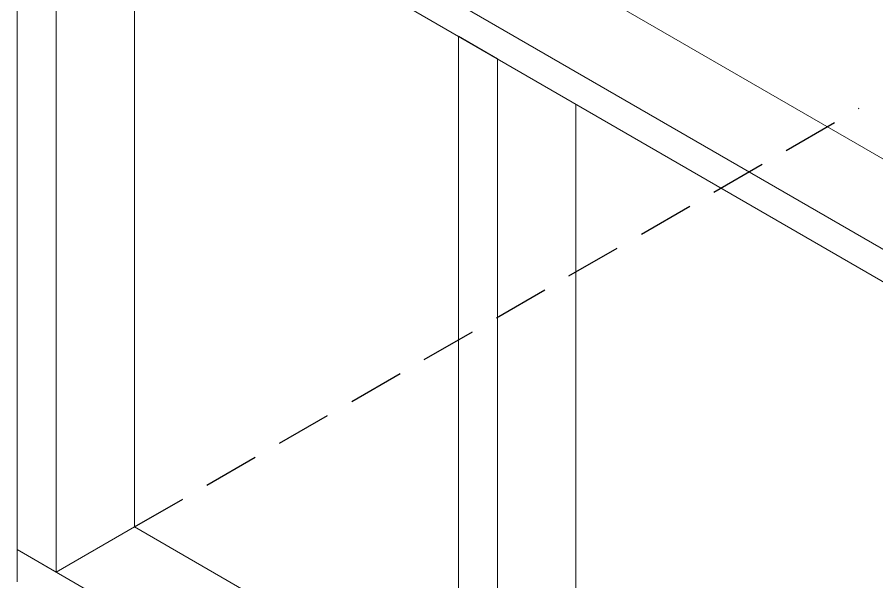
# Model space of a CAD drawing. Extents: x -23436 to 4767, y -4638 to 9755.
# Drawn here: x -14895.6 to -14797.7, y 7910 to 7974.2 of the extents above; entities that cross this region are included whole.
import ezdxf

# ---------------------------------------------------------------- set-up
doc = ezdxf.new("R2010")
doc.units = 0
doc.linetypes.add('HIDDEN', pattern=[9.524999999999995, 6.349999999999998, -3.174999999999998])
doc.layers.add('Concreto', color=250, linetype='HIDDEN')
doc.layers.add('Madeira', color=100, linetype='Continuous', lineweight=13)

msp = doc.modelspace()

# ---------------------------------------------------------------- linework, layer by layer
at = {"layer": 'Concreto', "linetype": 'HIDDEN'}
msp.add_line((-14882.2236431554, 7916.206935930884), (-14799.67578632331, 7963.865963293942), dxfattribs=at)
at = {"layer": 'Madeira', "extrusion": (-1e-16, 0.8164965809277258, 0.577350269189626)}
for p, q in [((-14681.12247458581, 7891.222140554504), (-14886.67841587679, 8009.899918592337)), ((-14895.58796131981, 8004.755990132504), (-14690.03202002878, 7886.078212094659)), ((-14895.58796131981, 7909.960737086867), (-14895.58796131981, 8004.755990132491)), ((-14690.03202002878, 7882.403977480502), (-14895.58796131981, 8001.081755518335)), ((-14891.1331885983, 7911.063007471039), (-14891.1331885983, 7998.509791288412)), ((-14882.2236431554, 7916.206935930884), (-14882.2236431554, 7993.365862828581)), ((-14845.3126691774, 7972.055302066325), (-14840.85789645578, 7969.483337836402)), ((-14845.3126691774, 7884.608518249053), (-14845.3126691774, 7972.055302066325)), ((-14840.85789645578, 7882.036554019043), (-14840.85789645578, 7969.483337836402)), ((-14831.94835101299, 7887.180482478889), (-14831.94835101299, 7964.339409376571)), ((-14895.58796131981, 7954.163908096443), (-14895.58796131981, 7957.838142710612)), ((-14882.2236431554, 7916.206935930884), (-14891.1331885983, 7911.063007471039)), ((-14845.3126691774, 7894.896375168657), (-14882.2236431554, 7916.206935930884)), ((-14895.58796131981, 7913.634971700962), (-14876.04704332385, 7902.353017435762)), ((-14891.1331885983, 7911.063007471039), (-14895.58796131981, 7913.634971700962))]:
    msp.add_line(p, q, dxfattribs=at)

doc.saveas('drawing.dxf')
